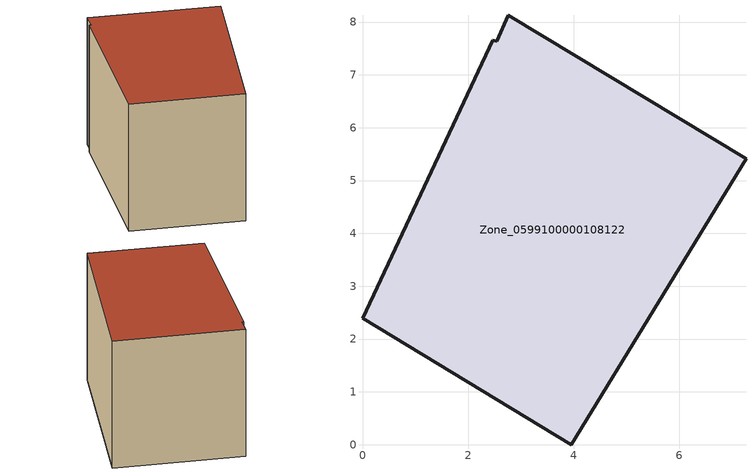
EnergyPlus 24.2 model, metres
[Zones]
Zone_0599100000108122
 floor ground (C_G): 0,2.39 2.46,7.66 2.54,7.63 2.76,8.13 7.26,5.41 3.95,0 z0.09
 wall outside (C_F): 3.95,0 7.26,5.41 2.76,8.13 2.54,7.63 2.46,7.66 0,2.39 3.95,0 z0.09:5.99
 roof outside (C_R): 2.46,7.66 0,2.39 3.95,0 7.26,5.41 2.76,8.13 2.54,7.63 z5.99
[BUILDING]
Pand.0599100000108122: North Axis=0; Terrain=City; Loads Convergence Tolerance Value=0.04; Temperature Convergence Tolerance Value=0.4; Solar Distribution=FullExterior; Maximum Number of Warmup Days=25; Minimum Number of Warmup Days=1
[Site:Location]
Rotterdam.The.Hague.AP_ZH_NLD Design_Conditions: Latitude=51.96; Longitude=4.45; Time Zone=1; Elevation=-4.5
[SITE:GROUNDTEMPERATURE:BUILDINGSURFACE]
18, 18, 18, 18, 18, 18, 18, 18, 18, 18, 18, 18
[MATERIAL] Thermal Absorptance=0.9; Solar Absorptance=0.7; Visible Absorptance=0.7
Name | Roughness | Thickness | Conductivity | Density | Specific Heat
G.TI.1946 | MediumSmooth | 0.15 | 1 | 540 | 1210
F.TI.1946 | Rough | 0.3 | 0.857143 | 1920 | 840
R.TI.1946 | MediumRough | 0.2 | 0.1 | 1500 | 1000
[CONSTRUCTION]
C_G: G.TI.1946
C_F: F.TI.1946
C_R: R.TI.1946
[ZONE]
Zone_0599100000108122: Type=1; Multiplier=1; Ceiling Height=Autocalculate; Volume=Autocalculate; Floor Area=autocalculate; Part of Total Floor Area=Yes
[ZONEINFILTRATION:DESIGNFLOWRATE]
Infil_Zone_0599100000108122: Zone or ZoneList or Space or SpaceList=Zone_0599100000108122; Schedule=AlwaysOn; Design Flow Rate Calculation Method=Flow/Area; Flow Rate per Floor Area=0.003; Constant Term Coefficient=1; Temperature Term Coefficient=0; Velocity Term Coefficient=0; Velocity Squared Term Coefficient=0
[HVACTEMPLATE:ZONE:IDEALLOADSAIRSYSTEM]
Zone_0599100000108122: Maximum Heating Supply Air Temperature=50; Minimum Cooling Supply Air Temperature=13; Maximum Heating Supply Air Humidity Ratio=0.0156; Minimum Cooling Supply Air Humidity Ratio=0.0077; Heating Limit=NoLimit; Cooling Limit=NoLimit; Dehumidification Control Type=ConstantSensibleHeatRatio; Cooling Sensible Heat Ratio=0.7; Dehumidification Setpoint=60; Humidification Control Type=None; Humidification Setpoint=30; Outdoor Air Method=None; Outdoor Air Flow Rate per Person=0.00944; Outdoor Air Flow Rate per Zone Floor Area=0; Outdoor Air Flow Rate per Zone=0; Demand Controlled Ventilation Type=None; Outdoor Air Economizer Type=NoEconomizer; Heat Recovery Type=None; Sensible Heat Recovery Effectiveness=0.7; Latent Heat Recovery Effectiveness=0.65
[ZONECONTROL:THERMOSTAT]
ThermostatControl_Zone_0599100000108122: Zone or ZoneList=Zone_0599100000108122; Control Type Schedule=DualSetpointControlType; Control 1=Thermostat_Zone_0599100000108122; Temperature Difference Between Cutout And Setpoint=0
[THERMOSTATSETPOINT:DUALSETPOINT]
Thermostat_Zone_0599100000108122: Heating Setpoint Temperature Schedule=HeatingSetpoint_Zone_0599100000108122; Cooling Setpoint Temperature Schedule=CoolingSetpoint_Zone_0599100000108122
[SCHEDULE:COMPACT]
HeatingSetpoint_Zone_0599100000108122: Through: 12/31, For: AllDays, Until: 24:00, 21
CoolingSetpoint_Zone_0599100000108122: Through: 12/31, For: AllDays, Until: 24:00, 24
DualSetpointControlType: Through: 12/31, For: AllDays, Until: 24:00, 4
AlwaysOn: Through: 12/31, For: AllDays, Until: 24:00, 1
